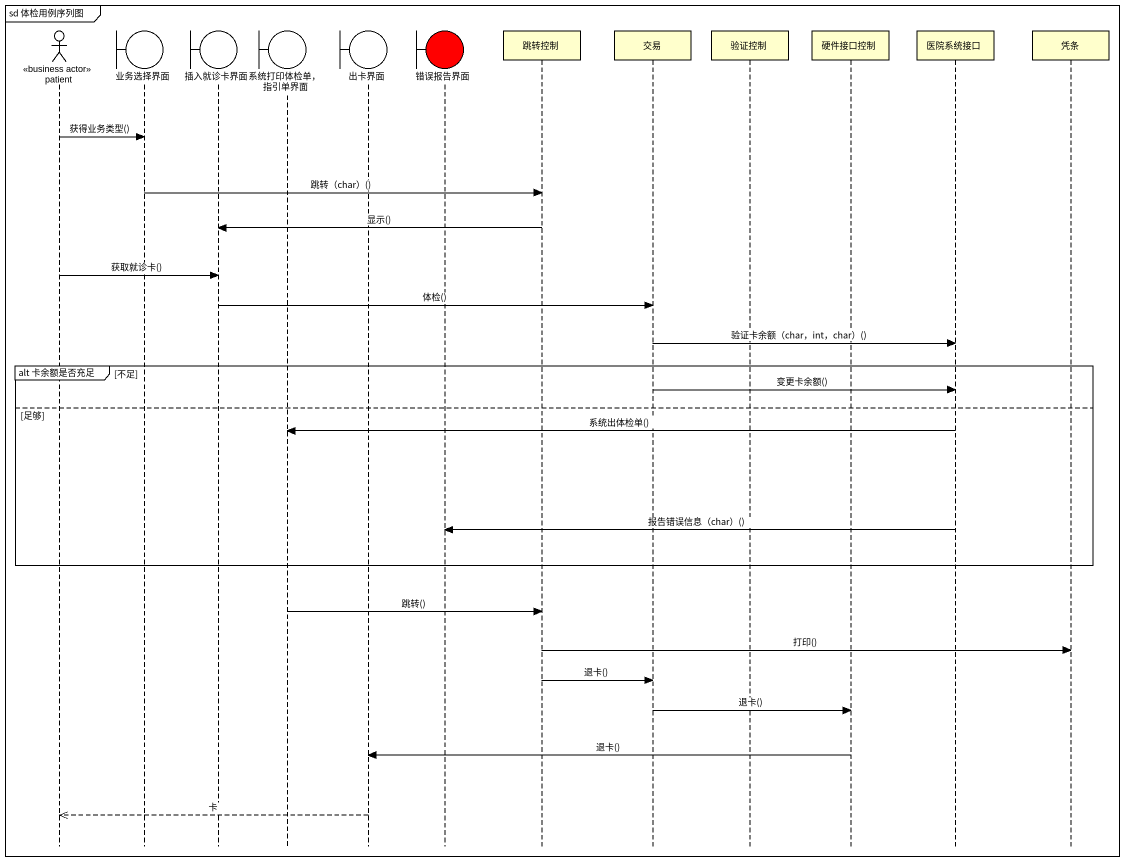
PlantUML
@startuml
mainframe sd 体检用例序列图
hide footbox
actor patient <<business actor>>
boundary 业务选择界面
boundary 插入就诊卡界面
boundary "系统打印体检单，指引单界面" as 系统打印体检单_指引单界面
boundary 出卡界面
boundary 错误报告界面 #FF0000
participant 跳转控制
participant 交易
participant 验证控制
participant 硬件接口控制
participant 医院系统接口
participant 凭条

patient -> 业务选择界面 : 获得业务类型()
业务选择界面 -> 跳转控制 : 跳转（char）()
跳转控制 -> 插入就诊卡界面 : 显示()
patient -> 插入就诊卡界面 : 获取就诊卡()
插入就诊卡界面 -> 交易 : 体检()
交易 -> 医院系统接口 : 验证卡余额（char，int，char）()
group alt 卡余额是否充足 [不足]
  交易 -> 医院系统接口 : 变更卡余额()
else 足够
  医院系统接口 -> 系统打印体检单_指引单界面 : 系统出体检单()
  医院系统接口 -> 错误报告界面 : 报告错误信息（char）()
end
系统打印体检单_指引单界面 -> 跳转控制 : 跳转()
跳转控制 -> 凭条 : 打印()
跳转控制 -> 交易 : 退卡()
交易 -> 硬件接口控制 : 退卡()
硬件接口控制 -> 出卡界面 : 退卡()
出卡界面 -->> patient : 卡
@enduml
